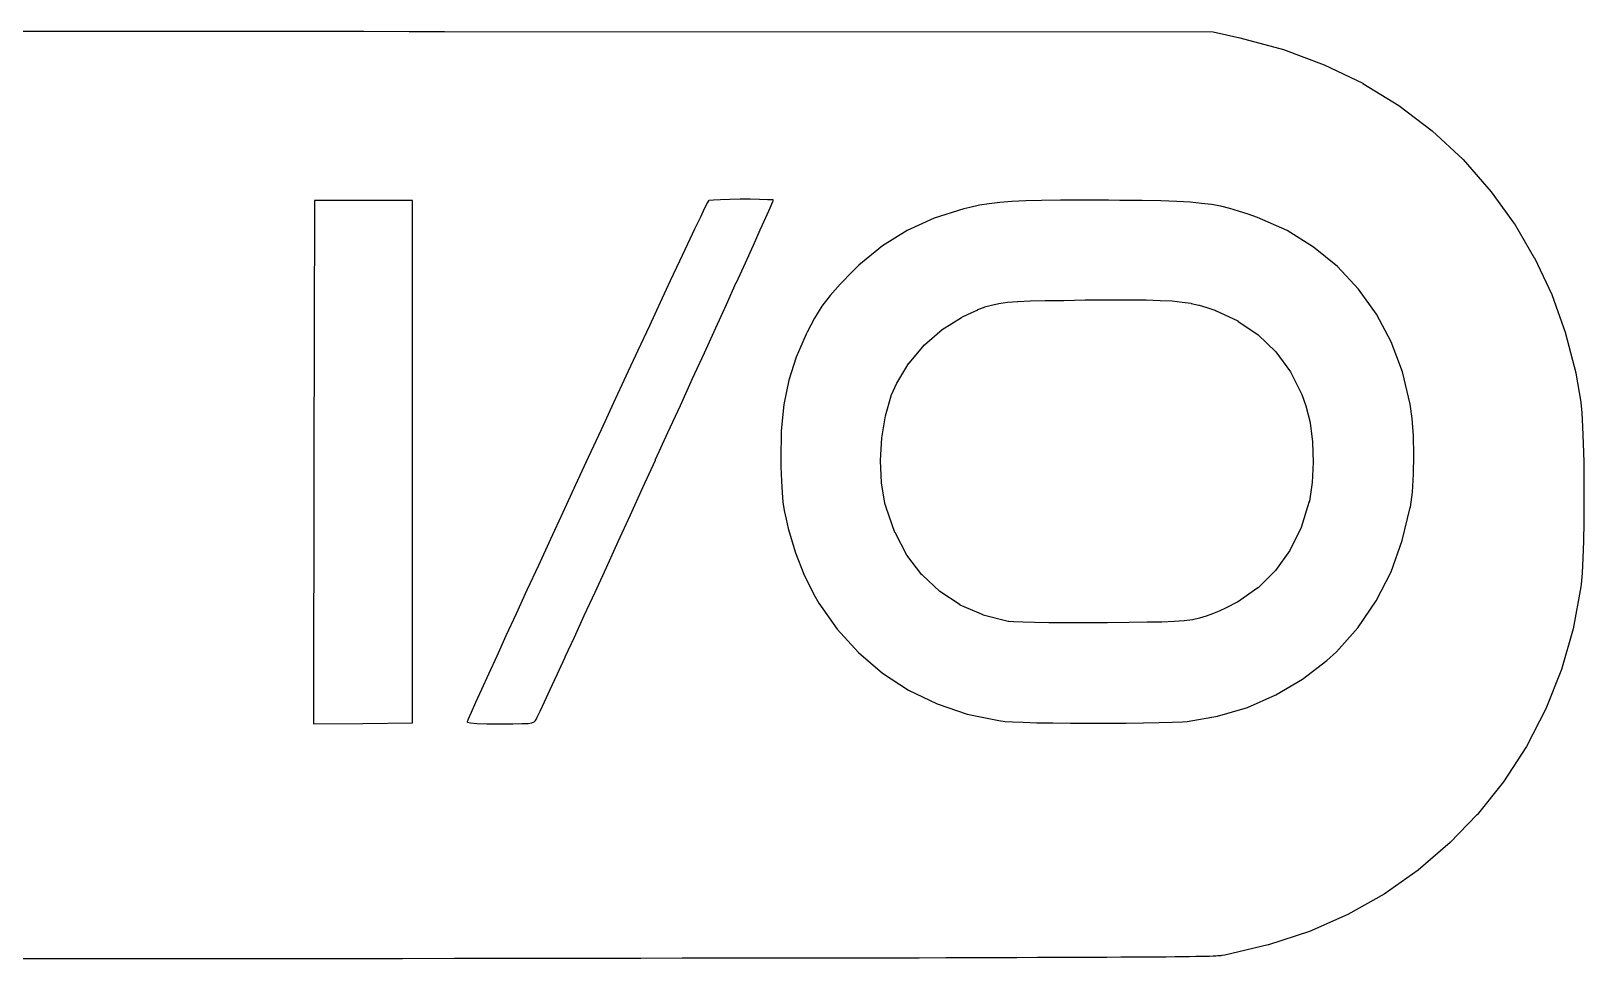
# Model space of a CAD drawing. Extents: x 48 to 140.1, y -130.7 to -65.9.
# Drawn here: x 118.42 to 125.7, y -129.33 to -124.98 of the extents above; entities that cross this region are included whole.
import ezdxf

# ---------------------------------------------------------------- set-up
doc = ezdxf.new("R2010")
doc.units = 0
doc.layers.add('BLACK', color=7, linetype='CONTINUOUS')

msp = doc.modelspace()

# ---------------------------------------------------------------- linework, layer by layer
at = {"layer": 'BLACK', "linetype": 'CONTINUOUS'}
for p, q in [((118.336, -124.982), (118.649, -124.983)), ((118.649, -124.983), (118.649, -124.983)), ((118.649, -124.983), (118.947, -124.983)), ((118.947, -124.983), (118.947, -124.983)), ((118.947, -124.983), (119.23, -124.983)), ((119.23, -124.983), (119.23, -124.983)), ((119.23, -124.983), (119.496, -124.983)), ((119.496, -124.983), (119.496, -124.983)), ((119.496, -124.983), (119.746, -124.983)), ((119.746, -124.983), (119.746, -124.983)), ((119.746, -124.983), (119.977, -124.983)), ((119.977, -124.983), (119.977, -124.983)), ((119.977, -124.983), (120.19, -124.984)), ((120.19, -124.984), (120.19, -124.984)), ((120.19, -124.984), (120.356, -124.984)), ((120.356, -124.984), (120.356, -124.984)), ((120.356, -124.984), (123.961, -124.986)), ((123.961, -124.986), (123.961, -124.986)), ((123.961, -124.986), (123.961, -124.986)), ((123.961, -124.986), (123.961, -124.986)), ((123.961, -124.986), (123.962, -124.986)), ((123.962, -124.986), (123.962, -124.986)), ((123.962, -124.986), (123.962, -124.986)), ((123.962, -124.986), (123.962, -124.986)), ((123.962, -124.986), (124.087, -125.014)), ((124.087, -125.014), (124.087, -125.014)), ((124.087, -125.014), (124.087, -125.014)), ((124.087, -125.014), (124.087, -125.014)), ((124.087, -125.014), (124.291, -125.069)), ((124.291, -125.069), (124.291, -125.069)), ((124.291, -125.069), (124.291, -125.069)), ((124.291, -125.069), (124.291, -125.069)), ((124.291, -125.069), (124.483, -125.14)), ((124.483, -125.14), (124.483, -125.14)), ((124.483, -125.14), (124.483, -125.14)), ((124.483, -125.14), (124.483, -125.14)), ((124.483, -125.14), (124.664, -125.227)), ((124.664, -125.227), (124.664, -125.227)), ((124.664, -125.227), (124.664, -125.227)), ((124.664, -125.227), (124.664, -125.228)), ((124.664, -125.228), (124.832, -125.331)), ((124.832, -125.331), (124.832, -125.331)), ((124.832, -125.331), (124.833, -125.331)), ((124.833, -125.331), (124.833, -125.331)), ((124.833, -125.331), (124.989, -125.45)), ((124.989, -125.45), (124.989, -125.45)), ((124.989, -125.45), (124.989, -125.45)), ((124.989, -125.45), (124.989, -125.45)), ((124.989, -125.45), (125.134, -125.585)), ((125.134, -125.585), (125.134, -125.585)), ((125.134, -125.585), (125.134, -125.585)), ((125.134, -125.585), (125.134, -125.585)), ((125.134, -125.585), (125.266, -125.736)), ((125.266, -125.736), (125.266, -125.736)), ((125.266, -125.736), (125.266, -125.736)), ((125.266, -125.736), (125.266, -125.736)), ((125.266, -125.736), (125.372, -125.883)), ((119.746, -125.776), (119.743, -127.004)), ((120.206, -125.776), (119.746, -125.776)), ((120.206, -128.226), (120.206, -125.776)), ((121.59, -125.786), (121.576, -125.812)), ((121.594, -125.778), (121.59, -125.786)), ((121.596, -125.777), (121.594, -125.778)), ((121.617, -125.775), (121.596, -125.777)), ((121.651, -125.773), (121.617, -125.775)), ((121.694, -125.772), (121.651, -125.773)), ((121.742, -125.771), (121.694, -125.772)), ((121.742, -125.771), (121.742, -125.771)), ((121.79, -125.771), (121.742, -125.771)), ((121.834, -125.772), (121.79, -125.771)), ((121.871, -125.773), (121.834, -125.772)), ((121.863, -125.856), (121.883, -125.811)), ((121.896, -125.774), (121.871, -125.773)), ((121.883, -125.811), (121.896, -125.782)), ((121.883, -125.811), (121.883, -125.811)), ((121.899, -125.775), (121.896, -125.774)), ((121.896, -125.782), (121.899, -125.775)), ((122.82, -125.809), (122.792, -125.816)), ((122.865, -125.799), (122.82, -125.809)), ((122.911, -125.792), (122.865, -125.799)), ((122.961, -125.786), (122.911, -125.792)), ((123.017, -125.781), (122.961, -125.786)), ((123.082, -125.778), (123.017, -125.781)), ((123.157, -125.776), (123.082, -125.778)), ((123.246, -125.775), (123.157, -125.776)), ((123.349, -125.775), (123.246, -125.775)), ((123.471, -125.775), (123.349, -125.775)), ((123.523, -125.776), (123.471, -125.775)), ((123.471, -125.775), (123.471, -125.775)), ((123.628, -125.777), (123.523, -125.776)), ((123.523, -125.776), (123.523, -125.776)), ((123.716, -125.779), (123.628, -125.777)), ((123.628, -125.777), (123.628, -125.777)), ((123.791, -125.782), (123.716, -125.779)), ((123.853, -125.785), (123.791, -125.782)), ((123.907, -125.79), (123.853, -125.785)), ((123.954, -125.796), (123.907, -125.79)), ((123.997, -125.804), (123.954, -125.796)), ((124.039, -125.814), (123.997, -125.804)), ((121.556, -125.855), (121.529, -125.911)), ((121.576, -125.812), (121.556, -125.855)), ((121.556, -125.855), (121.556, -125.855)), ((121.837, -125.914), (121.863, -125.856)), ((121.863, -125.856), (121.863, -125.856)), ((122.652, -125.859), (122.526, -125.917)), ((122.792, -125.816), (122.652, -125.859)), ((124.081, -125.826), (124.039, -125.814)), ((124.126, -125.841), (124.081, -125.826)), ((124.17, -125.857), (124.126, -125.841)), ((124.308, -125.918), (124.17, -125.857)), ((125.372, -125.883), (125.372, -125.883)), ((125.372, -125.883), (125.373, -125.883)), ((125.373, -125.883), (125.373, -125.883)), ((125.373, -125.883), (125.468, -126.045)), ((121.529, -125.911), (121.496, -125.981)), ((121.529, -125.911), (121.529, -125.911)), ((121.805, -125.986), (121.837, -125.914)), ((121.837, -125.914), (121.837, -125.914)), ((122.526, -125.917), (122.41, -125.99)), ((124.433, -125.996), (124.308, -125.918)), ((121.496, -125.981), (121.458, -126.062)), ((121.496, -125.981), (121.496, -125.981)), ((121.767, -126.069), (121.805, -125.986)), ((121.805, -125.986), (121.805, -125.986)), ((122.41, -125.99), (122.3, -126.08)), ((124.545, -126.087), (124.433, -125.996)), ((121.458, -126.062), (121.415, -126.154)), ((121.458, -126.062), (121.458, -126.062)), ((121.725, -126.162), (121.767, -126.069)), ((121.767, -126.069), (121.767, -126.069)), ((121.767, -126.069), (121.767, -126.069)), ((122.3, -126.08), (122.269, -126.11)), ((124.643, -126.192), (124.545, -126.087)), ((125.468, -126.045), (125.468, -126.045)), ((125.468, -126.045), (125.468, -126.045)), ((125.468, -126.045), (125.469, -126.045)), ((125.469, -126.045), (125.55, -126.218)), ((121.415, -126.154), (121.368, -126.255)), ((121.415, -126.154), (121.415, -126.154)), ((121.678, -126.264), (121.724, -126.162)), ((121.724, -126.162), (121.725, -126.162)), ((122.211, -126.169), (122.165, -126.222)), ((122.269, -126.11), (122.211, -126.169)), ((122.165, -126.222), (122.126, -126.273)), ((123.045, -126.251), (123.103, -126.248)), ((123.103, -126.248), (123.174, -126.246)), ((123.103, -126.248), (123.103, -126.248)), ((123.103, -126.248), (123.103, -126.248)), ((123.103, -126.248), (123.103, -126.248)), ((123.174, -126.246), (123.261, -126.245)), ((123.174, -126.246), (123.174, -126.246)), ((123.174, -126.246), (123.174, -126.246)), ((123.261, -126.245), (123.361, -126.243)), ((123.261, -126.245), (123.261, -126.245)), ((123.261, -126.245), (123.261, -126.245)), ((123.361, -126.243), (123.473, -126.242)), ((123.361, -126.243), (123.361, -126.243)), ((123.473, -126.242), (123.473, -126.242)), ((123.473, -126.242), (123.568, -126.242)), ((123.568, -126.242), (123.568, -126.242)), ((123.568, -126.242), (123.647, -126.243)), ((123.647, -126.243), (123.647, -126.243)), ((123.647, -126.243), (123.647, -126.243)), ((123.647, -126.243), (123.647, -126.243)), ((123.647, -126.243), (123.713, -126.245)), ((123.713, -126.245), (123.713, -126.245)), ((123.713, -126.245), (123.713, -126.245)), ((123.713, -126.245), (123.713, -126.245)), ((123.713, -126.245), (123.769, -126.248)), ((123.769, -126.248), (123.769, -126.248)), ((123.769, -126.248), (123.769, -126.248)), ((123.769, -126.248), (123.769, -126.248)), ((123.769, -126.248), (123.816, -126.253)), ((124.728, -126.31), (124.643, -126.192)), ((125.55, -126.218), (125.55, -126.218)), ((125.55, -126.218), (125.55, -126.218)), ((125.55, -126.218), (125.55, -126.218)), ((125.55, -126.218), (125.615, -126.399)), ((121.368, -126.255), (121.317, -126.364)), ((121.368, -126.255), (121.368, -126.255)), ((121.628, -126.374), (121.678, -126.264)), ((121.678, -126.264), (121.678, -126.264)), ((122.126, -126.273), (122.092, -126.329)), ((122.782, -126.324), (122.789, -126.321)), ((122.789, -126.321), (122.826, -126.303)), ((122.789, -126.321), (122.789, -126.321)), ((122.789, -126.321), (122.789, -126.321)), ((122.826, -126.303), (122.858, -126.289)), ((122.826, -126.303), (122.826, -126.303)), ((122.826, -126.303), (122.826, -126.303)), ((122.826, -126.303), (122.826, -126.303)), ((122.858, -126.288), (122.889, -126.277)), ((122.858, -126.289), (122.858, -126.288)), ((122.858, -126.288), (122.858, -126.288)), ((122.858, -126.288), (122.858, -126.288)), ((122.889, -126.276), (122.921, -126.267)), ((122.889, -126.277), (122.889, -126.276)), ((122.889, -126.277), (122.889, -126.277)), ((122.889, -126.277), (122.889, -126.277)), ((122.921, -126.267), (122.956, -126.26)), ((122.921, -126.267), (122.921, -126.267)), ((122.921, -126.267), (122.921, -126.267)), ((122.921, -126.267), (122.921, -126.267)), ((122.956, -126.26), (122.996, -126.254)), ((122.956, -126.26), (122.956, -126.26)), ((122.956, -126.26), (122.956, -126.26)), ((122.956, -126.26), (122.956, -126.26)), ((122.996, -126.254), (123.044, -126.251)), ((122.996, -126.254), (122.996, -126.254)), ((122.996, -126.254), (122.996, -126.254)), ((122.996, -126.254), (122.996, -126.254)), ((123.044, -126.251), (123.045, -126.251)), ((123.045, -126.251), (123.045, -126.251)), ((123.045, -126.251), (123.045, -126.251)), ((123.816, -126.253), (123.816, -126.253)), ((123.816, -126.253), (123.816, -126.253)), ((123.816, -126.253), (123.816, -126.253)), ((123.816, -126.253), (123.858, -126.259)), ((123.858, -126.259), (123.858, -126.259)), ((123.858, -126.259), (123.858, -126.259)), ((123.858, -126.259), (123.858, -126.26)), ((123.858, -126.26), (123.895, -126.268)), ((123.895, -126.268), (123.895, -126.268)), ((123.895, -126.268), (123.895, -126.268)), ((123.895, -126.268), (123.896, -126.268)), ((123.896, -126.268), (123.932, -126.278)), ((123.932, -126.278), (123.932, -126.278)), ((123.932, -126.278), (123.932, -126.278)), ((123.932, -126.278), (123.932, -126.278)), ((123.932, -126.278), (123.969, -126.291)), ((123.969, -126.291), (123.969, -126.291)), ((123.969, -126.291), (123.969, -126.291)), ((123.969, -126.291), (123.969, -126.291)), ((123.969, -126.291), (123.971, -126.292)), ((123.971, -126.292), (123.971, -126.292)), ((123.971, -126.292), (123.972, -126.292)), ((123.972, -126.292), (123.972, -126.292)), ((123.972, -126.292), (124.077, -126.341)), ((124.797, -126.44), (124.728, -126.31)), ((121.317, -126.364), (121.263, -126.48)), ((121.317, -126.364), (121.317, -126.364)), ((121.575, -126.491), (121.628, -126.374)), ((121.628, -126.374), (121.628, -126.374)), ((121.628, -126.374), (121.628, -126.374)), ((122.092, -126.329), (122.057, -126.395)), ((122.607, -126.454), (122.69, -126.381)), ((122.69, -126.381), (122.69, -126.381)), ((122.69, -126.381), (122.691, -126.381)), ((122.691, -126.381), (122.781, -126.325)), ((122.691, -126.381), (122.691, -126.381)), ((122.781, -126.325), (122.782, -126.324)), ((122.781, -126.325), (122.781, -126.325)), ((122.782, -126.324), (122.782, -126.324)), ((124.077, -126.341), (124.077, -126.341)), ((124.077, -126.341), (124.078, -126.341)), ((124.078, -126.341), (124.078, -126.342)), ((124.078, -126.342), (124.173, -126.406)), ((122.052, -126.404), (122.005, -126.511)), ((122.057, -126.395), (122.052, -126.404)), ((122.535, -126.539), (122.607, -126.454)), ((122.607, -126.454), (122.607, -126.454)), ((122.607, -126.454), (122.607, -126.454)), ((122.607, -126.454), (122.607, -126.454)), ((124.173, -126.406), (124.173, -126.406)), ((124.173, -126.406), (124.173, -126.407)), ((124.173, -126.407), (124.173, -126.407)), ((124.173, -126.407), (124.255, -126.487)), ((124.85, -126.581), (124.797, -126.44)), ((125.615, -126.399), (125.615, -126.399)), ((125.615, -126.399), (125.615, -126.399)), ((125.615, -126.399), (125.615, -126.4)), ((125.615, -126.4), (125.663, -126.585)), ((121.263, -126.48), (121.207, -126.6)), ((121.519, -126.612), (121.575, -126.491)), ((121.575, -126.491), (121.575, -126.491)), ((122.005, -126.511), (121.971, -126.619)), ((122.477, -126.633), (122.534, -126.539)), ((122.534, -126.539), (122.535, -126.539)), ((122.535, -126.539), (122.535, -126.539)), ((122.535, -126.539), (122.535, -126.539)), ((124.255, -126.487), (124.255, -126.487)), ((124.255, -126.487), (124.255, -126.487)), ((124.255, -126.487), (124.256, -126.487)), ((124.256, -126.487), (124.324, -126.58)), ((121.207, -126.6), (121.149, -126.725)), ((121.207, -126.6), (121.207, -126.6)), ((121.462, -126.738), (121.519, -126.612)), ((121.519, -126.612), (121.519, -126.612)), ((121.519, -126.612), (121.519, -126.612)), ((124.324, -126.58), (124.324, -126.58)), ((124.324, -126.58), (124.324, -126.581)), ((124.324, -126.581), (124.324, -126.581)), ((124.324, -126.581), (124.378, -126.686)), ((124.886, -126.732), (124.85, -126.581)), ((125.663, -126.585), (125.663, -126.585)), ((125.663, -126.585), (125.663, -126.585)), ((125.663, -126.585), (125.663, -126.586)), ((125.663, -126.586), (125.686, -126.723)), ((121.971, -126.619), (121.948, -126.733)), ((122.451, -126.692), (122.477, -126.634)), ((122.477, -126.634), (122.477, -126.633)), ((122.477, -126.633), (122.477, -126.633)), ((122.477, -126.633), (122.477, -126.633)), ((124.378, -126.686), (124.378, -126.686)), ((124.378, -126.686), (124.378, -126.686)), ((124.378, -126.686), (124.378, -126.686)), ((124.378, -126.686), (124.397, -126.739)), ((121.149, -126.725), (121.09, -126.853)), ((121.149, -126.725), (121.149, -126.725)), ((121.404, -126.865), (121.462, -126.738)), ((121.462, -126.738), (121.462, -126.738)), ((121.948, -126.733), (121.935, -126.857)), ((122.424, -126.787), (122.451, -126.693)), ((122.451, -126.693), (122.451, -126.692)), ((122.451, -126.692), (122.451, -126.692)), ((122.451, -126.693), (122.451, -126.693)), ((124.397, -126.739), (124.397, -126.739)), ((124.397, -126.739), (124.397, -126.74)), ((124.397, -126.74), (124.397, -126.74)), ((124.397, -126.74), (124.416, -126.818)), ((124.895, -126.799), (124.886, -126.732)), ((125.686, -126.723), (125.686, -126.723)), ((125.686, -126.723), (125.686, -126.723)), ((125.686, -126.723), (125.686, -126.724)), ((125.686, -126.724), (125.691, -126.772)), ((122.407, -126.89), (122.424, -126.787)), ((122.424, -126.787), (122.424, -126.787)), ((122.424, -126.787), (122.424, -126.787)), ((122.424, -126.787), (122.424, -126.787)), ((124.416, -126.818), (124.416, -126.818)), ((124.416, -126.818), (124.417, -126.819)), ((124.417, -126.819), (124.417, -126.819)), ((124.417, -126.819), (124.428, -126.909)), ((124.901, -126.881), (124.895, -126.799)), ((125.691, -126.772), (125.691, -126.772)), ((125.691, -126.772), (125.691, -126.772)), ((125.691, -126.772), (125.691, -126.772)), ((125.691, -126.772), (125.695, -126.838)), ((121.09, -126.853), (121.03, -126.982)), ((121.09, -126.853), (121.09, -126.853)), ((121.346, -126.992), (121.404, -126.865)), ((121.404, -126.865), (121.404, -126.865)), ((121.404, -126.865), (121.404, -126.865)), ((121.935, -126.857), (121.933, -126.994)), ((122.401, -126.996), (122.407, -126.89)), ((122.407, -126.89), (122.407, -126.89)), ((122.407, -126.89), (122.407, -126.89)), ((122.407, -126.89), (122.407, -126.89)), ((124.903, -126.971), (124.901, -126.881)), ((125.695, -126.838), (125.695, -126.838)), ((125.695, -126.838), (125.695, -126.838)), ((125.695, -126.838), (125.695, -126.838)), ((125.695, -126.838), (125.698, -126.916)), ((124.428, -126.909), (124.428, -126.909)), ((124.428, -126.909), (124.428, -126.909)), ((124.428, -126.909), (124.428, -126.91)), ((124.428, -126.91), (124.431, -127.005)), ((124.901, -127.061), (124.903, -126.971)), ((125.698, -126.916), (125.698, -126.916)), ((125.698, -126.916), (125.698, -126.916)), ((125.698, -126.916), (125.7, -127.003)), ((119.743, -127.004), (119.741, -128.231)), ((121.03, -126.982), (120.97, -127.111)), ((121.03, -126.982), (121.03, -126.982)), ((121.286, -127.123), (121.345, -126.994)), ((121.345, -126.994), (121.346, -126.992)), ((121.345, -126.994), (121.345, -126.994)), ((121.346, -126.992), (121.346, -126.992)), ((121.346, -126.992), (121.346, -126.992)), ((121.933, -126.994), (121.934, -127.024)), ((121.934, -127.024), (121.936, -127.093)), ((122.401, -126.997), (122.401, -126.996)), ((122.401, -126.996), (122.401, -126.996)), ((122.405, -127.1), (122.401, -126.997)), ((122.401, -126.997), (122.401, -126.997)), ((124.431, -127.006), (124.426, -127.1)), ((124.431, -127.005), (124.431, -127.005)), ((124.431, -127.005), (124.431, -127.006)), ((124.431, -127.006), (124.431, -127.006)), ((125.7, -127.003), (125.7, -127.003)), ((125.7, -127.003), (125.7, -127.003)), ((125.7, -127.003), (125.701, -127.096)), ((120.97, -127.111), (120.911, -127.24)), ((120.97, -127.111), (120.97, -127.111)), ((121.228, -127.251), (121.286, -127.123)), ((121.286, -127.123), (121.286, -127.123)), ((121.286, -127.123), (121.286, -127.123)), ((121.936, -127.093), (121.939, -127.147)), ((122.405, -127.101), (122.405, -127.1)), ((122.406, -127.101), (122.405, -127.101)), ((122.405, -127.101), (122.405, -127.101)), ((122.422, -127.197), (122.406, -127.101)), ((124.426, -127.1), (124.413, -127.187)), ((124.426, -127.1), (124.426, -127.1)), ((124.426, -127.1), (124.426, -127.1)), ((124.426, -127.1), (124.426, -127.1)), ((124.896, -127.144), (124.901, -127.061)), ((125.701, -127.096), (125.701, -127.096)), ((125.701, -127.096), (125.701, -127.191)), ((121.939, -127.147), (121.943, -127.192)), ((121.943, -127.192), (121.949, -127.231)), ((124.411, -127.193), (124.375, -127.311)), ((124.413, -127.187), (124.411, -127.192)), ((124.411, -127.192), (124.411, -127.193)), ((124.411, -127.193), (124.411, -127.193)), ((124.411, -127.193), (124.411, -127.193)), ((124.413, -127.187), (124.413, -127.187)), ((124.413, -127.187), (124.413, -127.187)), ((124.413, -127.187), (124.413, -127.187)), ((124.887, -127.215), (124.896, -127.144)), ((125.701, -127.191), (125.7, -127.285)), ((125.701, -127.191), (125.701, -127.191)), ((120.911, -127.24), (120.853, -127.365)), ((121.17, -127.376), (121.228, -127.251)), ((121.228, -127.251), (121.228, -127.251)), ((121.228, -127.251), (121.228, -127.251)), ((121.949, -127.231), (121.958, -127.272)), ((122.422, -127.198), (122.422, -127.197)), ((122.427, -127.215), (122.422, -127.198)), ((122.422, -127.198), (122.422, -127.198)), ((122.422, -127.198), (122.422, -127.198)), ((122.427, -127.216), (122.427, -127.215)), ((122.468, -127.334), (122.427, -127.216)), ((122.427, -127.216), (122.427, -127.216)), ((122.427, -127.216), (122.427, -127.216)), ((124.849, -127.372), (124.886, -127.217)), ((124.886, -127.217), (124.887, -127.215)), ((121.958, -127.272), (121.968, -127.315)), ((121.968, -127.315), (122.002, -127.429)), ((122.469, -127.334), (122.468, -127.334)), ((122.468, -127.334), (122.468, -127.334)), ((122.525, -127.44), (122.469, -127.334)), ((122.469, -127.334), (122.469, -127.334)), ((124.374, -127.311), (124.322, -127.418)), ((124.375, -127.311), (124.374, -127.311)), ((124.374, -127.311), (124.374, -127.311)), ((124.375, -127.311), (124.375, -127.311)), ((125.7, -127.285), (125.699, -127.374)), ((125.7, -127.285), (125.7, -127.285)), ((120.853, -127.365), (120.796, -127.488)), ((121.115, -127.498), (121.17, -127.376)), ((121.17, -127.376), (121.17, -127.376)), ((121.17, -127.376), (121.17, -127.376)), ((124.796, -127.519), (124.849, -127.372)), ((125.699, -127.375), (125.696, -127.455)), ((125.699, -127.374), (125.699, -127.375)), ((125.699, -127.375), (125.699, -127.375)), ((122.002, -127.429), (122.041, -127.53)), ((122.595, -127.532), (122.525, -127.44)), ((122.525, -127.44), (122.525, -127.44)), ((122.525, -127.44), (122.525, -127.44)), ((122.525, -127.44), (122.525, -127.44)), ((124.322, -127.418), (124.254, -127.512)), ((124.322, -127.418), (124.322, -127.418)), ((124.322, -127.418), (124.322, -127.418)), ((124.322, -127.418), (124.322, -127.418)), ((125.696, -127.455), (125.692, -127.524)), ((125.696, -127.455), (125.696, -127.455)), ((125.696, -127.455), (125.696, -127.455)), ((125.696, -127.455), (125.696, -127.455)), ((120.796, -127.488), (120.742, -127.605)), ((121.062, -127.613), (121.115, -127.498)), ((121.115, -127.498), (121.115, -127.498)), ((122.041, -127.53), (122.088, -127.624)), ((122.595, -127.533), (122.595, -127.532)), ((122.596, -127.533), (122.595, -127.533)), ((122.595, -127.533), (122.595, -127.533)), ((122.679, -127.61), (122.596, -127.533)), ((124.254, -127.512), (124.172, -127.593)), ((124.254, -127.512), (124.254, -127.512)), ((124.254, -127.512), (124.254, -127.512)), ((124.254, -127.512), (124.254, -127.512)), ((124.726, -127.655), (124.796, -127.519)), ((125.692, -127.524), (125.688, -127.577)), ((125.692, -127.524), (125.692, -127.524)), ((125.692, -127.524), (125.692, -127.524)), ((125.692, -127.524), (125.692, -127.524)), ((120.742, -127.605), (120.691, -127.716)), ((120.742, -127.605), (120.742, -127.605)), ((121.011, -127.723), (121.062, -127.614)), ((121.062, -127.614), (121.062, -127.613)), ((122.088, -127.624), (122.112, -127.665)), ((122.679, -127.611), (122.679, -127.61)), ((122.774, -127.673), (122.679, -127.611)), ((122.679, -127.611), (122.679, -127.611)), ((122.679, -127.611), (122.679, -127.611)), ((124.171, -127.593), (124.075, -127.66)), ((124.172, -127.593), (124.171, -127.593)), ((124.171, -127.593), (124.171, -127.593)), ((124.172, -127.593), (124.172, -127.593)), ((125.686, -127.588), (125.65, -127.785)), ((125.688, -127.577), (125.686, -127.588)), ((125.686, -127.588), (125.686, -127.588)), ((125.686, -127.588), (125.686, -127.588)), ((125.686, -127.588), (125.686, -127.588)), ((125.688, -127.577), (125.688, -127.577)), ((125.688, -127.577), (125.688, -127.577)), ((125.688, -127.577), (125.688, -127.577)), ((122.112, -127.665), (122.197, -127.788)), ((122.775, -127.674), (122.774, -127.673)), ((122.882, -127.72), (122.775, -127.674)), ((122.775, -127.674), (122.775, -127.674)), ((122.775, -127.674), (122.775, -127.674)), ((123.989, -127.703), (123.958, -127.716)), ((124.023, -127.687), (123.989, -127.703)), ((123.989, -127.703), (123.989, -127.703)), ((123.989, -127.703), (123.989, -127.703)), ((123.989, -127.703), (123.989, -127.703)), ((124.074, -127.66), (124.023, -127.687)), ((124.023, -127.687), (124.023, -127.687)), ((124.023, -127.687), (124.023, -127.687)), ((124.023, -127.687), (124.023, -127.687)), ((124.075, -127.66), (124.074, -127.66)), ((124.075, -127.66), (124.075, -127.66)), ((124.075, -127.66), (124.075, -127.66)), ((124.64, -127.781), (124.726, -127.655)), ((120.691, -127.716), (120.644, -127.819)), ((120.691, -127.716), (120.691, -127.716)), ((120.965, -127.825), (121.011, -127.723)), ((121.011, -127.723), (121.011, -127.723)), ((122.883, -127.721), (122.882, -127.72)), ((122.882, -127.72), (122.882, -127.72)), ((123, -127.751), (122.883, -127.721)), ((122.883, -127.721), (122.883, -127.721)), ((123.002, -127.751), (123, -127.751)), ((123, -127.751), (123, -127.751)), ((123, -127.751), (123, -127.751)), ((123, -127.751), (123, -127.751)), ((123.003, -127.751), (123.002, -127.751)), ((123.002, -127.751), (123.002, -127.751)), ((123.027, -127.753), (123.003, -127.751)), ((123.003, -127.751), (123.003, -127.751)), ((123.068, -127.754), (123.027, -127.753)), ((123.027, -127.753), (123.027, -127.753)), ((123.027, -127.753), (123.027, -127.753)), ((123.027, -127.753), (123.027, -127.753)), ((123.123, -127.756), (123.068, -127.754)), ((123.068, -127.754), (123.068, -127.754)), ((123.068, -127.754), (123.068, -127.754)), ((123.124, -127.756), (123.123, -127.756)), ((123.123, -127.756), (123.123, -127.756)), ((123.191, -127.757), (123.124, -127.756)), ((123.268, -127.757), (123.191, -127.757)), ((123.191, -127.757), (123.191, -127.757)), ((123.268, -127.757), (123.268, -127.757)), ((123.352, -127.757), (123.268, -127.757)), ((123.441, -127.757), (123.352, -127.757)), ((123.352, -127.757), (123.352, -127.757)), ((123.466, -127.757), (123.441, -127.757)), ((123.441, -127.757), (123.441, -127.757)), ((123.568, -127.756), (123.466, -127.757)), ((123.466, -127.757), (123.466, -127.757)), ((123.652, -127.755), (123.568, -127.756)), ((123.568, -127.756), (123.568, -127.756)), ((123.721, -127.754), (123.652, -127.755)), ((123.652, -127.755), (123.652, -127.755)), ((123.652, -127.755), (123.652, -127.755)), ((123.778, -127.751), (123.721, -127.754)), ((123.721, -127.754), (123.721, -127.754)), ((123.721, -127.754), (123.721, -127.754)), ((123.721, -127.754), (123.721, -127.754)), ((123.825, -127.748), (123.778, -127.751)), ((123.778, -127.751), (123.778, -127.751)), ((123.778, -127.751), (123.778, -127.751)), ((123.778, -127.751), (123.778, -127.751)), ((123.864, -127.743), (123.825, -127.748)), ((123.825, -127.748), (123.825, -127.748)), ((123.825, -127.748), (123.825, -127.748)), ((123.825, -127.748), (123.825, -127.748)), ((123.897, -127.736), (123.864, -127.743)), ((123.864, -127.743), (123.864, -127.743)), ((123.864, -127.743), (123.864, -127.743)), ((123.864, -127.743), (123.864, -127.743)), ((123.898, -127.736), (123.897, -127.736)), ((123.928, -127.727), (123.898, -127.736)), ((123.898, -127.736), (123.898, -127.736)), ((123.898, -127.736), (123.898, -127.736)), ((123.958, -127.716), (123.928, -127.727)), ((123.928, -127.727), (123.928, -127.727)), ((123.928, -127.727), (123.928, -127.727)), ((123.928, -127.727), (123.928, -127.727)), ((123.958, -127.716), (123.958, -127.716)), ((123.958, -127.716), (123.958, -127.716)), ((123.958, -127.716), (123.958, -127.716)), ((120.644, -127.819), (120.601, -127.914)), ((120.644, -127.819), (120.644, -127.819)), ((120.922, -127.917), (120.965, -127.825)), ((120.965, -127.825), (120.965, -127.825)), ((120.965, -127.825), (120.965, -127.825)), ((122.197, -127.788), (122.297, -127.897)), ((124.54, -127.893), (124.64, -127.781)), ((125.65, -127.786), (125.595, -127.977)), ((125.65, -127.785), (125.65, -127.785)), ((125.65, -127.785), (125.65, -127.786)), ((125.65, -127.786), (125.65, -127.786)), ((120.601, -127.914), (120.562, -127.998)), ((120.601, -127.914), (120.601, -127.914)), ((120.884, -128), (120.922, -127.918)), ((120.922, -127.918), (120.922, -127.917)), ((122.297, -127.897), (122.41, -127.993)), ((124.495, -127.935), (124.54, -127.893)), ((122.41, -127.993), (122.533, -128.073)), ((124.381, -128.022), (124.495, -127.935)), ((125.595, -127.977), (125.522, -128.161)), ((125.595, -127.977), (125.595, -127.977)), ((125.595, -127.977), (125.595, -127.977)), ((125.595, -127.977), (125.595, -127.977)), ((120.562, -127.998), (120.529, -128.071)), ((120.562, -127.998), (120.562, -127.998)), ((120.852, -128.071), (120.884, -128)), ((120.884, -128), (120.884, -128)), ((120.884, -128), (120.884, -128)), ((124.256, -128.095), (124.381, -128.022)), ((120.501, -128.132), (120.48, -128.178)), ((120.529, -128.071), (120.501, -128.132)), ((120.529, -128.071), (120.529, -128.071)), ((120.804, -128.172), (120.825, -128.128)), ((120.825, -128.128), (120.851, -128.071)), ((120.825, -128.128), (120.825, -128.128)), ((120.825, -128.128), (120.825, -128.128)), ((120.851, -128.071), (120.852, -128.071)), ((120.852, -128.071), (120.852, -128.071)), ((122.533, -128.073), (122.667, -128.138)), ((122.667, -128.138), (122.808, -128.186)), ((124.122, -128.154), (124.256, -128.095)), ((120.467, -128.21), (120.462, -128.222)), ((120.48, -128.178), (120.467, -128.21)), ((120.782, -128.216), (120.786, -128.211)), ((120.786, -128.211), (120.791, -128.2)), ((120.791, -128.2), (120.804, -128.172)), ((120.804, -128.172), (120.804, -128.172)), ((122.808, -128.186), (122.956, -128.216)), ((123.84, -128.22), (123.982, -128.196)), ((123.982, -128.196), (124.122, -128.154)), ((125.522, -128.161), (125.431, -128.337)), ((125.522, -128.161), (125.522, -128.161)), ((125.522, -128.161), (125.522, -128.161)), ((125.522, -128.161), (125.522, -128.161)), ((119.741, -128.231), (119.973, -128.229)), ((119.973, -128.229), (120.206, -128.226)), ((119.973, -128.229), (119.973, -128.229)), ((120.462, -128.222), (120.463, -128.224)), ((120.463, -128.224), (120.478, -128.227)), ((120.478, -128.227), (120.508, -128.229)), ((120.508, -128.229), (120.554, -128.231)), ((120.554, -128.231), (120.616, -128.231)), ((120.616, -128.231), (120.676, -128.231)), ((120.676, -128.231), (120.719, -128.23)), ((120.676, -128.231), (120.676, -128.231)), ((120.719, -128.23), (120.748, -128.229)), ((120.748, -128.229), (120.766, -128.226)), ((120.766, -128.226), (120.776, -128.222)), ((120.776, -128.222), (120.782, -128.216)), ((122.956, -128.216), (122.986, -128.22)), ((122.986, -128.22), (123.02, -128.222)), ((123.02, -128.222), (123.07, -128.224)), ((123.07, -128.224), (123.135, -128.226)), ((123.135, -128.226), (123.21, -128.227)), ((123.21, -128.227), (123.21, -128.227)), ((123.21, -128.227), (123.292, -128.228)), ((123.292, -128.228), (123.292, -128.228)), ((123.292, -128.228), (123.379, -128.228)), ((123.379, -128.228), (123.467, -128.228)), ((123.467, -128.228), (123.553, -128.228)), ((123.553, -128.228), (123.634, -128.227)), ((123.553, -128.228), (123.553, -128.228)), ((123.634, -128.227), (123.708, -128.225)), ((123.634, -128.227), (123.634, -128.227)), ((123.708, -128.225), (123.77, -128.224)), ((123.77, -128.224), (123.817, -128.222)), ((123.817, -128.222), (123.84, -128.22)), ((125.431, -128.337), (125.324, -128.503)), ((125.431, -128.337), (125.431, -128.337)), ((125.431, -128.337), (125.431, -128.337)), ((125.431, -128.337), (125.431, -128.337)), ((125.323, -128.503), (125.2, -128.658)), ((125.324, -128.503), (125.323, -128.503)), ((125.324, -128.503), (125.324, -128.503)), ((125.324, -128.503), (125.324, -128.503)), ((125.199, -128.658), (125.074, -128.788)), ((125.2, -128.658), (125.199, -128.658)), ((125.2, -128.658), (125.2, -128.658)), ((125.2, -128.658), (125.2, -128.658)), ((125.074, -128.788), (124.924, -128.917)), ((125.074, -128.788), (125.074, -128.788)), ((125.074, -128.788), (125.074, -128.788)), ((125.074, -128.788), (125.074, -128.788)), ((124.924, -128.918), (124.764, -129.03)), ((124.924, -128.917), (124.924, -128.918)), ((124.924, -128.918), (124.924, -128.918)), ((124.924, -128.918), (124.924, -128.918)), ((124.764, -129.03), (124.594, -129.126)), ((124.764, -129.03), (124.764, -129.03)), ((124.764, -129.03), (124.764, -129.03)), ((124.764, -129.03), (124.764, -129.03)), ((124.594, -129.126), (124.413, -129.205)), ((124.594, -129.126), (124.594, -129.126)), ((124.594, -129.126), (124.594, -129.126)), ((124.594, -129.126), (124.594, -129.126)), ((124.413, -129.205), (124.221, -129.268)), ((124.413, -129.205), (124.413, -129.205)), ((124.413, -129.205), (124.413, -129.205)), ((124.413, -129.205), (124.413, -129.205)), ((124.22, -129.268), (124.016, -129.316)), ((124.221, -129.268), (124.22, -129.268)), ((124.22, -129.268), (124.22, -129.268)), ((124.221, -129.268), (124.221, -129.268)), ((118.458, -129.334), (118.134, -129.334)), ((118.77, -129.333), (118.458, -129.334)), ((119.07, -129.333), (118.77, -129.333)), ((118.77, -129.333), (118.77, -129.333)), ((119.359, -129.333), (119.07, -129.333)), ((119.07, -129.333), (119.07, -129.333)), ((119.636, -129.333), (119.359, -129.333)), ((119.902, -129.333), (119.636, -129.333)), ((120.158, -129.333), (119.902, -129.333)), ((120.402, -129.332), (120.158, -129.333)), ((120.158, -129.333), (120.158, -129.333)), ((120.636, -129.332), (120.402, -129.332)), ((120.86, -129.332), (120.636, -129.332)), ((121.073, -129.332), (120.86, -129.332)), ((120.86, -129.332), (120.86, -129.332)), ((121.277, -129.332), (121.073, -129.332)), ((121.471, -129.331), (121.277, -129.332)), ((121.277, -129.332), (121.277, -129.332)), ((121.656, -129.331), (121.471, -129.331)), ((121.471, -129.331), (121.471, -129.331)), ((121.832, -129.331), (121.656, -129.331)), ((121.656, -129.331), (121.656, -129.331)), ((121.999, -129.331), (121.832, -129.331)), ((121.832, -129.331), (121.832, -129.331)), ((122.157, -129.331), (121.999, -129.331)), ((121.999, -129.331), (121.999, -129.331)), ((122.307, -129.33), (122.157, -129.331)), ((122.157, -129.331), (122.157, -129.331)), ((122.448, -129.33), (122.307, -129.33)), ((122.307, -129.33), (122.307, -129.33)), ((122.582, -129.33), (122.448, -129.33)), ((122.448, -129.33), (122.448, -129.33)), ((122.708, -129.329), (122.582, -129.33)), ((122.582, -129.33), (122.582, -129.33)), ((122.826, -129.329), (122.708, -129.329)), ((122.708, -129.329), (122.708, -129.329)), ((122.937, -129.329), (122.826, -129.329)), ((122.826, -129.329), (122.826, -129.329)), ((123.041, -129.329), (122.937, -129.329)), ((122.937, -129.329), (122.937, -129.329)), ((123.138, -129.328), (123.041, -129.329)), ((123.041, -129.329), (123.041, -129.329)), ((123.228, -129.328), (123.138, -129.328)), ((123.138, -129.328), (123.138, -129.328)), ((123.313, -129.328), (123.228, -129.328)), ((123.228, -129.328), (123.228, -129.328)), ((123.39, -129.327), (123.313, -129.328)), ((123.313, -129.328), (123.313, -129.328)), ((123.462, -129.327), (123.39, -129.327)), ((123.39, -129.327), (123.39, -129.327)), ((123.529, -129.326), (123.462, -129.327)), ((123.462, -129.327), (123.462, -129.327)), ((123.589, -129.326), (123.529, -129.326)), ((123.529, -129.326), (123.529, -129.326)), ((123.645, -129.326), (123.589, -129.326)), ((123.589, -129.326), (123.589, -129.326)), ((123.695, -129.325), (123.645, -129.326)), ((123.645, -129.326), (123.645, -129.326)), ((123.741, -129.325), (123.695, -129.325)), ((123.695, -129.325), (123.695, -129.325)), ((123.782, -129.324), (123.741, -129.325)), ((123.741, -129.325), (123.741, -129.325)), ((123.819, -129.324), (123.782, -129.324)), ((123.782, -129.324), (123.782, -129.324)), ((123.851, -129.324), (123.819, -129.324)), ((123.819, -129.324), (123.819, -129.324)), ((123.88, -129.323), (123.851, -129.324)), ((123.851, -129.324), (123.851, -129.324)), ((123.851, -129.324), (123.851, -129.324)), ((123.905, -129.323), (123.88, -129.323)), ((123.88, -129.323), (123.88, -129.323)), ((123.88, -129.323), (123.88, -129.323)), ((123.927, -129.322), (123.905, -129.323)), ((123.905, -129.323), (123.905, -129.323)), ((123.945, -129.322), (123.927, -129.322)), ((123.927, -129.322), (123.927, -129.322)), ((123.927, -129.322), (123.927, -129.322)), ((123.961, -129.321), (123.945, -129.322)), ((123.945, -129.322), (123.945, -129.322)), ((123.945, -129.322), (123.945, -129.322)), ((123.973, -129.321), (123.961, -129.321)), ((123.961, -129.321), (123.961, -129.321)), ((123.961, -129.321), (123.961, -129.321)), ((123.974, -129.321), (123.973, -129.321)), ((123.973, -129.321), (123.973, -129.321)), ((123.984, -129.32), (123.974, -129.321)), ((123.992, -129.32), (123.984, -129.32)), ((123.984, -129.32), (123.984, -129.32)), ((123.984, -129.32), (123.984, -129.32)), ((123.998, -129.319), (123.992, -129.32)), ((123.992, -129.32), (123.992, -129.32)), ((123.992, -129.32), (123.992, -129.32)), ((123.992, -129.32), (123.992, -129.32)), ((124.002, -129.318), (123.998, -129.319)), ((123.998, -129.319), (123.998, -129.319)), ((123.998, -129.319), (123.998, -129.319)), ((123.998, -129.319), (123.998, -129.319)), ((124.016, -129.316), (124.002, -129.318)), ((124.002, -129.318), (124.002, -129.318)), ((124.002, -129.318), (124.002, -129.318)), ((124.002, -129.318), (124.002, -129.318)), ((124.016, -129.316), (124.016, -129.316)), ((124.016, -129.316), (124.016, -129.316)), ((124.016, -129.316), (124.016, -129.316))]:
    msp.add_line(p, q, dxfattribs=at)

doc.saveas('drawing.dxf')
